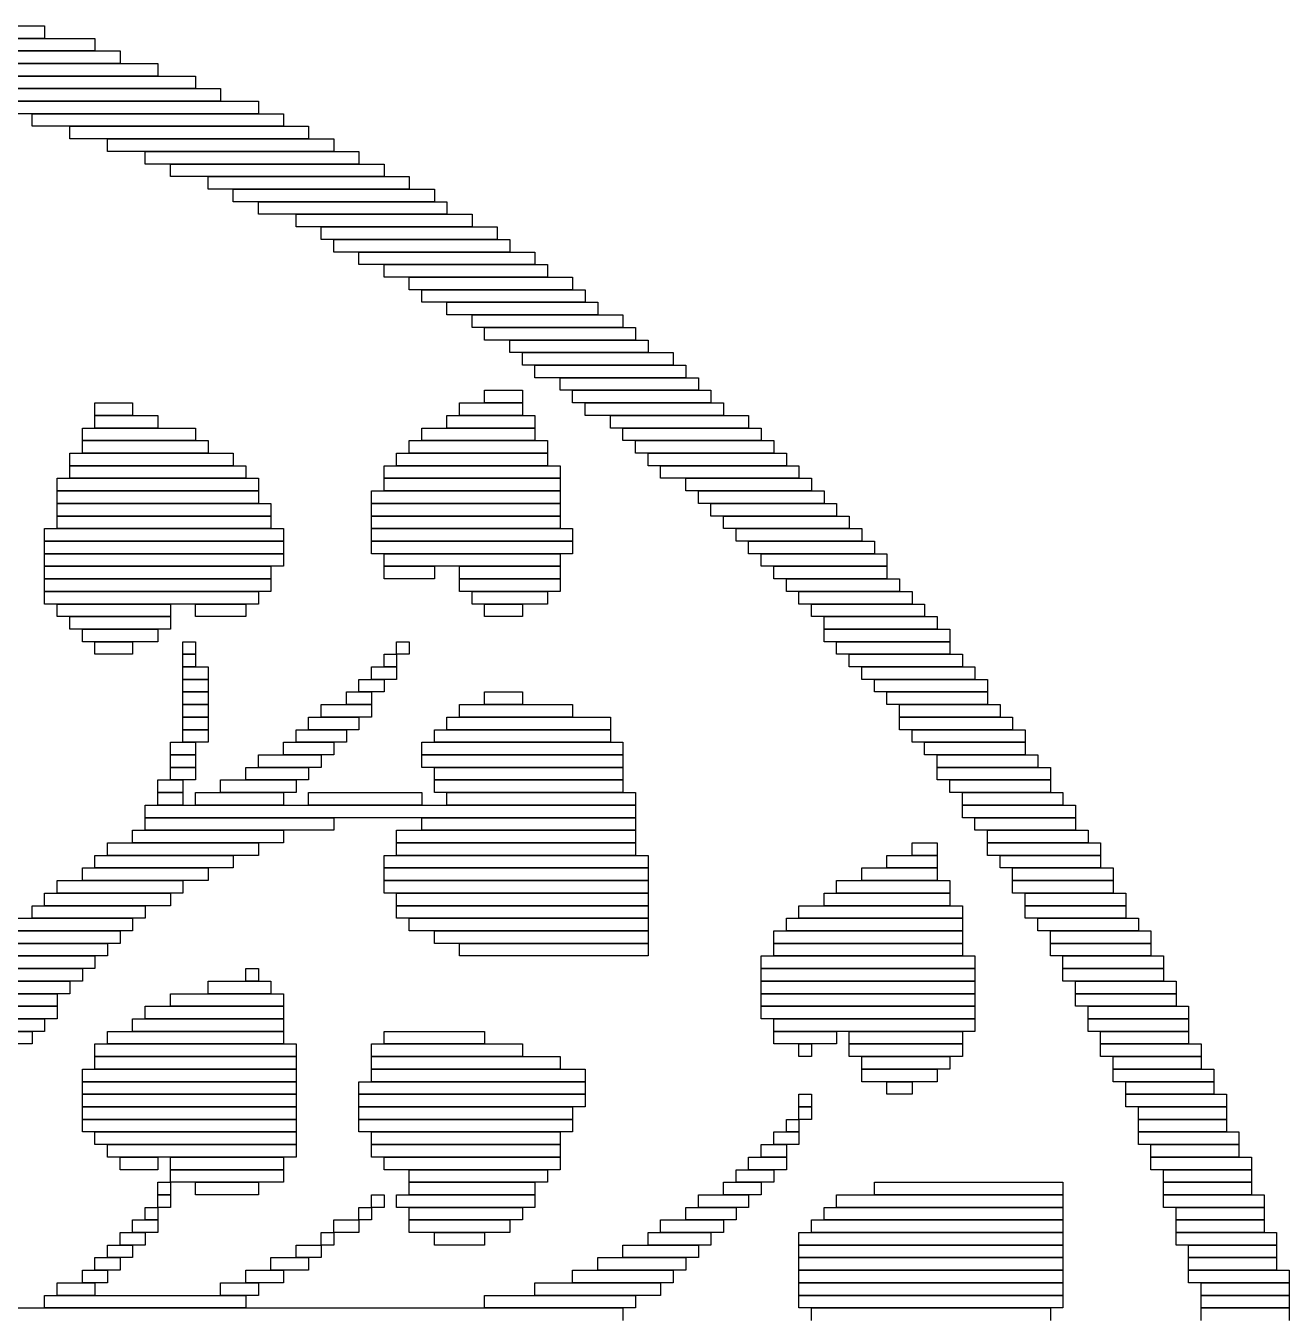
# Model space of a CAD drawing. Extents: x 28 to 995, y 169 to 891.
# Drawn here: x 888.5 to 989, y 783.5 to 886 of the extents above; entities that cross this region are included whole.
import ezdxf

# ---------------------------------------------------------------- set-up
doc = ezdxf.new("R2010")
doc.units = 0

msp = doc.modelspace()

# ---------------------------------------------------------------- linework, layer by layer
for p, q in [((808, 886), (890, 886)), ((890, 886), (890, 885)), ((804, 885), (894, 885)), ((890, 885), (808, 885)), ((894, 885), (894, 884)), ((894, 884), (804, 884)), ((865, 884), (896, 884)), ((896, 884), (896, 883)), ((896, 883), (865, 883)), ((872, 883), (899, 883)), ((899, 883), (899, 882)), ((899, 882), (872, 882)), ((877, 882), (902, 882)), ((902, 882), (902, 881)), ((902, 881), (877, 881)), ((882, 881), (904, 881)), ((904, 881), (904, 880)), ((904, 880), (882, 880)), ((885, 880), (907, 880)), ((907, 880), (907, 879)), ((907, 879), (885, 879)), ((889, 879), (909, 879)), ((889, 878), (889, 879)), ((909, 879), (909, 878)), ((909, 878), (889, 878)), ((892, 878), (911, 878)), ((892, 877), (892, 878)), ((911, 878), (911, 877)), ((911, 877), (892, 877)), ((895, 877), (913, 877)), ((895, 876), (895, 877)), ((913, 877), (913, 876)), ((913, 876), (895, 876)), ((898, 876), (915, 876)), ((898, 875), (898, 876)), ((915, 876), (915, 875)), ((915, 875), (898, 875)), ((900, 875), (917, 875)), ((900, 874), (900, 875)), ((917, 875), (917, 874)), ((917, 874), (900, 874)), ((903, 874), (919, 874)), ((903, 873), (903, 874)), ((919, 874), (919, 873)), ((919, 873), (903, 873)), ((905, 873), (921, 873)), ((905, 872), (905, 873)), ((921, 873), (921, 872)), ((921, 872), (905, 872)), ((907, 872), (922, 872)), ((907, 871), (907, 872)), ((922, 872), (922, 871)), ((922, 871), (907, 871)), ((910, 871), (924, 871)), ((910, 870), (910, 871)), ((924, 871), (924, 870)), ((924, 870), (910, 870)), ((912, 870), (926, 870)), ((912, 869), (912, 870)), ((926, 870), (926, 869)), ((926, 869), (912, 869)), ((913, 869), (927, 869)), ((913, 868), (913, 869)), ((927, 869), (927, 868)), ((927, 868), (913, 868)), ((915, 868), (929, 868)), ((915, 867), (915, 868)), ((929, 868), (929, 867)), ((929, 867), (915, 867)), ((917, 867), (930, 867)), ((917, 866), (917, 867)), ((930, 867), (930, 866)), ((930, 866), (917, 866)), ((919, 866), (932, 866)), ((919, 865), (919, 866)), ((932, 866), (932, 865)), ((932, 865), (919, 865)), ((920, 865), (933, 865)), ((920, 864), (920, 865)), ((933, 865), (933, 864)), ((933, 864), (920, 864)), ((922, 864), (934, 864)), ((922, 863), (922, 864)), ((934, 864), (934, 863)), ((934, 863), (922, 863)), ((924, 863), (936, 863)), ((924, 862), (924, 863)), ((936, 863), (936, 862)), ((936, 862), (924, 862)), ((925, 862), (937, 862)), ((925, 861), (925, 862)), ((937, 861), (925, 861)), ((927, 861), (938, 861)), ((927, 860), (927, 861)), ((937, 862), (937, 861)), ((938, 861), (938, 860)), ((938, 860), (927, 860)), ((928, 860), (940, 860)), ((928, 859), (928, 860)), ((940, 860), (940, 859)), ((940, 859), (928, 859)), ((929, 859), (941, 859)), ((929, 858), (929, 859)), ((941, 859), (941, 858)), ((941, 858), (929, 858)), ((931, 858), (942, 858)), ((931, 857), (931, 858)), ((942, 858), (942, 857)), ((925, 857), (928, 857)), ((925, 856), (925, 857)), ((928, 857), (928, 856)), ((942, 857), (931, 857)), ((932, 857), (943, 857)), ((932, 856), (932, 857)), ((943, 857), (943, 856)), ((894, 856), (897, 856)), ((894, 855), (894, 856)), ((897, 856), (897, 855)), ((923, 856), (928, 856)), ((923, 855), (923, 856)), ((928, 856), (925, 856)), ((928, 856), (928, 855)), ((943, 856), (932, 856)), ((933, 856), (944, 856)), ((933, 855), (933, 856)), ((944, 856), (944, 855)), ((897, 855), (894, 855)), ((894, 855), (899, 855)), ((894, 854), (894, 855)), ((899, 855), (899, 854)), ((922, 855), (929, 855)), ((922, 854), (922, 855)), ((928, 855), (923, 855)), ((929, 855), (929, 854)), ((944, 855), (933, 855)), ((935, 855), (946, 855)), ((935, 854), (935, 855)), ((946, 855), (946, 854)), ((893, 854), (902, 854)), ((893, 853), (893, 854)), ((899, 854), (894, 854)), ((902, 854), (902, 853)), ((920, 854), (929, 854)), ((920, 853), (920, 854)), ((929, 854), (922, 854)), ((929, 854), (929, 853)), ((946, 854), (935, 854)), ((936, 854), (947, 854)), ((936, 853), (936, 854)), ((947, 854), (947, 853)), ((902, 853), (893, 853)), ((893, 853), (903, 853)), ((893, 852), (893, 853)), ((903, 853), (903, 852)), ((919, 853), (930, 853)), ((919, 852), (919, 853)), ((929, 853), (920, 853)), ((930, 853), (930, 852)), ((947, 853), (936, 853)), ((937, 853), (948, 853)), ((937, 852), (937, 853)), ((948, 853), (948, 852)), ((892, 852), (905, 852)), ((892, 851), (892, 852)), ((903, 852), (893, 852)), ((905, 852), (905, 851)), ((918, 852), (930, 852)), ((918, 851), (918, 852)), ((930, 852), (919, 852)), ((930, 852), (930, 851)), ((948, 852), (937, 852)), ((938, 852), (949, 852)), ((938, 851), (938, 852)), ((949, 852), (949, 851)), ((905, 851), (892, 851)), ((892, 851), (906, 851)), ((892, 850), (892, 851)), ((906, 851), (906, 850)), ((917, 851), (931, 851)), ((917, 850), (917, 851)), ((930, 851), (918, 851)), ((931, 851), (931, 850)), ((949, 851), (938, 851)), ((939, 851), (950, 851)), ((939, 850), (939, 851)), ((950, 851), (950, 850)), ((891, 850), (907, 850)), ((891, 849), (891, 850)), ((906, 850), (892, 850)), ((907, 850), (907, 849)), ((931, 850), (917, 850)), ((917, 850), (931, 850)), ((917, 849), (917, 850)), ((931, 850), (931, 849)), ((950, 850), (939, 850)), ((941, 850), (951, 850)), ((941, 849), (941, 850)), ((951, 850), (951, 849)), ((907, 849), (891, 849)), ((891, 849), (907, 849)), ((891, 848), (891, 849)), ((907, 849), (907, 848)), ((916, 849), (931, 849)), ((916, 848), (916, 849)), ((931, 849), (917, 849)), ((931, 849), (931, 848)), ((951, 849), (941, 849)), ((942, 849), (952, 849)), ((942, 848), (942, 849)), ((952, 849), (952, 848)), ((907, 848), (891, 848)), ((891, 848), (908, 848)), ((891, 847), (891, 848)), ((908, 848), (908, 847)), ((931, 848), (916, 848)), ((916, 848), (931, 848)), ((916, 847), (916, 848)), ((931, 848), (931, 847)), ((952, 848), (942, 848)), ((943, 848), (953, 848)), ((943, 847), (943, 848)), ((953, 848), (953, 847)), ((908, 847), (891, 847)), ((891, 847), (908, 847)), ((891, 846), (891, 847)), ((908, 847), (908, 846)), ((931, 847), (916, 847)), ((916, 847), (931, 847)), ((916, 846), (916, 847)), ((931, 847), (931, 846)), ((953, 847), (943, 847)), ((944, 847), (954, 847)), ((944, 846), (944, 847)), ((954, 847), (954, 846)), ((890, 846), (909, 846)), ((890, 845), (890, 846)), ((908, 846), (891, 846)), ((909, 846), (909, 845)), ((931, 846), (916, 846)), ((916, 846), (932, 846)), ((916, 845), (916, 846)), ((932, 846), (932, 845)), ((954, 846), (944, 846)), ((945, 846), (955, 846)), ((945, 845), (945, 846)), ((955, 846), (955, 845)), ((909, 845), (890, 845)), ((890, 845), (909, 845)), ((890, 844), (890, 845)), ((909, 845), (909, 844)), ((932, 845), (916, 845)), ((916, 845), (932, 845)), ((916, 844), (916, 845)), ((932, 845), (932, 844)), ((955, 845), (945, 845)), ((946, 845), (956, 845)), ((946, 844), (946, 845)), ((956, 845), (956, 844)), ((909, 844), (890, 844)), ((890, 844), (909, 844)), ((890, 843), (890, 844)), ((909, 844), (909, 843)), ((932, 844), (916, 844)), ((917, 844), (931, 844)), ((917, 843), (917, 844)), ((931, 844), (931, 843)), ((956, 844), (946, 844)), ((947, 844), (957, 844)), ((947, 843), (947, 844)), ((957, 844), (957, 843)), ((909, 843), (890, 843)), ((890, 843), (908, 843)), ((890, 842), (890, 843)), ((908, 843), (908, 842)), ((931, 843), (917, 843)), ((917, 843), (921, 843)), ((917, 842), (917, 843)), ((921, 843), (921, 842)), ((923, 843), (931, 843)), ((923, 842), (923, 843)), ((931, 843), (931, 842)), ((957, 843), (947, 843)), ((948, 843), (957, 843)), ((948, 842), (948, 843)), ((957, 843), (957, 842)), ((908, 842), (890, 842)), ((890, 842), (908, 842)), ((890, 841), (890, 842)), ((908, 842), (908, 841)), ((921, 842), (917, 842)), ((931, 842), (923, 842)), ((923, 842), (931, 842)), ((923, 841), (923, 842)), ((931, 842), (931, 841)), ((957, 842), (948, 842)), ((949, 842), (958, 842)), ((949, 841), (949, 842)), ((958, 842), (958, 841)), ((908, 841), (890, 841)), ((890, 841), (907, 841)), ((890, 840), (890, 841)), ((907, 841), (907, 840)), ((931, 841), (923, 841)), ((924, 841), (930, 841)), ((924, 840), (924, 841)), ((930, 841), (930, 840)), ((958, 841), (949, 841)), ((950, 841), (959, 841)), ((950, 840), (950, 841)), ((959, 841), (959, 840)), ((907, 840), (890, 840)), ((891, 840), (900, 840)), ((891, 839), (891, 840)), ((900, 840), (900, 839)), ((902, 840), (906, 840)), ((902, 839), (902, 840)), ((906, 840), (906, 839)), ((930, 840), (924, 840)), ((925, 840), (928, 840)), ((925, 839), (925, 840)), ((928, 840), (928, 839)), ((959, 840), (950, 840)), ((951, 840), (960, 840)), ((951, 839), (951, 840)), ((960, 840), (960, 839)), ((900, 839), (891, 839)), ((892, 839), (900, 839)), ((892, 838), (892, 839)), ((900, 839), (900, 838)), ((906, 839), (902, 839)), ((928, 839), (925, 839)), ((960, 839), (951, 839)), ((952, 839), (961, 839)), ((952, 838), (952, 839)), ((961, 839), (961, 838)), ((900, 838), (892, 838)), ((893, 838), (899, 838)), ((893, 837), (893, 838)), ((899, 838), (899, 837)), ((961, 838), (952, 838)), ((952, 838), (962, 838)), ((952, 837), (952, 838)), ((962, 838), (962, 837)), ((899, 837), (893, 837)), ((894, 837), (897, 837)), ((894, 836), (894, 837)), ((897, 837), (897, 836)), ((901, 837), (902, 837)), ((901, 836), (901, 837)), ((902, 837), (902, 836)), ((918, 837), (919, 837)), ((918, 836), (918, 837)), ((919, 837), (919, 836)), ((962, 837), (952, 837)), ((953, 837), (962, 837)), ((953, 836), (953, 837)), ((962, 837), (962, 836)), ((897, 836), (894, 836)), ((902, 836), (901, 836)), ((901, 836), (902, 836)), ((901, 835), (901, 836)), ((902, 836), (902, 835)), ((917, 836), (918, 836)), ((917, 835), (917, 836)), ((919, 836), (918, 836)), ((918, 836), (918, 835)), ((962, 836), (953, 836)), ((954, 836), (963, 836)), ((954, 835), (954, 836)), ((963, 836), (963, 835)), ((902, 835), (901, 835)), ((901, 835), (903, 835)), ((901, 834), (901, 835)), ((903, 835), (903, 834)), ((916, 835), (918, 835)), ((916, 834), (916, 835)), ((918, 835), (917, 835)), ((918, 835), (918, 834)), ((963, 835), (954, 835)), ((955, 835), (964, 835)), ((955, 834), (955, 835)), ((964, 835), (964, 834)), ((903, 834), (901, 834)), ((901, 834), (903, 834)), ((901, 833), (901, 834)), ((903, 834), (903, 833)), ((915, 834), (917, 834)), ((915, 833), (915, 834)), ((918, 834), (916, 834)), ((917, 834), (917, 833)), ((964, 834), (955, 834)), ((956, 834), (965, 834)), ((956, 833), (956, 834)), ((965, 834), (965, 833)), ((903, 833), (901, 833)), ((901, 833), (903, 833)), ((901, 832), (901, 833)), ((903, 833), (903, 832)), ((914, 833), (916, 833)), ((914, 832), (914, 833)), ((917, 833), (915, 833)), ((916, 833), (916, 832)), ((925, 833), (928, 833)), ((925, 832), (925, 833)), ((928, 833), (928, 832)), ((965, 833), (956, 833)), ((957, 833), (965, 833)), ((957, 832), (957, 833)), ((965, 833), (965, 832)), ((903, 832), (901, 832)), ((901, 832), (903, 832)), ((901, 831), (901, 832)), ((903, 832), (903, 831)), ((912, 832), (916, 832)), ((912, 831), (912, 832)), ((916, 832), (914, 832)), ((916, 832), (916, 831)), ((923, 832), (932, 832)), ((923, 831), (923, 832)), ((928, 832), (925, 832)), ((932, 832), (932, 831)), ((965, 832), (957, 832)), ((958, 832), (966, 832)), ((958, 831), (958, 832)), ((966, 832), (966, 831)), ((903, 831), (901, 831)), ((901, 831), (903, 831)), ((901, 830), (901, 831)), ((903, 831), (903, 830)), ((911, 831), (915, 831)), ((911, 830), (911, 831)), ((916, 831), (912, 831)), ((915, 831), (915, 830)), ((922, 831), (935, 831)), ((922, 830), (922, 831)), ((932, 831), (923, 831)), ((935, 831), (935, 830)), ((966, 831), (958, 831)), ((958, 831), (967, 831)), ((958, 830), (958, 831)), ((967, 831), (967, 830)), ((903, 830), (901, 830)), ((901, 830), (903, 830)), ((901, 829), (901, 830)), ((903, 830), (903, 829)), ((910, 830), (914, 830)), ((910, 829), (910, 830)), ((915, 830), (911, 830)), ((914, 830), (914, 829)), ((921, 830), (935, 830)), ((921, 829), (921, 830)), ((935, 830), (922, 830)), ((935, 830), (935, 829)), ((967, 830), (958, 830)), ((959, 830), (968, 830)), ((959, 829), (959, 830)), ((968, 830), (968, 829)), ((900, 829), (902, 829)), ((900, 828), (900, 829)), ((903, 829), (901, 829)), ((902, 829), (902, 828)), ((909, 829), (913, 829)), ((909, 828), (909, 829)), ((914, 829), (910, 829)), ((913, 829), (913, 828)), ((920, 829), (936, 829)), ((920, 828), (920, 829)), ((935, 829), (921, 829)), ((936, 829), (936, 828)), ((968, 829), (959, 829)), ((960, 829), (968, 829)), ((960, 828), (960, 829)), ((968, 829), (968, 828)), ((902, 828), (900, 828)), ((900, 828), (902, 828)), ((900, 827), (900, 828)), ((902, 828), (902, 827)), ((907, 828), (912, 828)), ((907, 827), (907, 828)), ((913, 828), (909, 828)), ((912, 828), (912, 827)), ((936, 828), (920, 828)), ((920, 828), (936, 828)), ((920, 827), (920, 828)), ((936, 828), (936, 827)), ((968, 828), (960, 828)), ((961, 828), (969, 828)), ((961, 827), (961, 828)), ((969, 828), (969, 827)), ((902, 827), (900, 827)), ((900, 827), (902, 827)), ((900, 826), (900, 827)), ((902, 827), (902, 826)), ((906, 827), (911, 827)), ((906, 826), (906, 827)), ((912, 827), (907, 827)), ((911, 827), (911, 826)), ((936, 827), (920, 827)), ((921, 827), (936, 827)), ((921, 826), (921, 827)), ((936, 827), (936, 826)), ((969, 827), (961, 827)), ((961, 827), (970, 827)), ((961, 826), (961, 827)), ((970, 827), (970, 826)), ((899, 826), (901, 826)), ((899, 825), (899, 826)), ((902, 826), (900, 826)), ((901, 826), (901, 825)), ((904, 826), (910, 826)), ((904, 825), (904, 826)), ((911, 826), (906, 826)), ((910, 826), (910, 825)), ((936, 826), (921, 826)), ((921, 826), (936, 826)), ((921, 825), (921, 826)), ((936, 826), (936, 825)), ((970, 826), (961, 826)), ((962, 826), (970, 826)), ((962, 825), (962, 826)), ((970, 826), (970, 825)), ((901, 825), (899, 825)), ((899, 825), (901, 825)), ((899, 824), (899, 825)), ((901, 825), (901, 824)), ((902, 825), (909, 825)), ((902, 824), (902, 825)), ((910, 825), (904, 825)), ((909, 825), (909, 824)), ((911, 825), (920, 825)), ((911, 824), (911, 825)), ((920, 825), (920, 824)), ((936, 825), (921, 825)), ((922, 825), (937, 825)), ((922, 824), (922, 825)), ((937, 825), (937, 824)), ((970, 825), (962, 825)), ((963, 825), (971, 825)), ((963, 824), (963, 825)), ((971, 825), (971, 824)), ((898, 824), (937, 824)), ((898, 823), (898, 824)), ((901, 824), (899, 824)), ((909, 824), (902, 824)), ((920, 824), (911, 824)), ((937, 824), (922, 824)), ((937, 824), (937, 823)), ((971, 824), (963, 824)), ((963, 824), (972, 824)), ((963, 823), (963, 824)), ((972, 824), (972, 823)), ((937, 823), (898, 823)), ((898, 823), (913, 823)), ((898, 822), (898, 823)), ((913, 823), (913, 822)), ((920, 823), (937, 823)), ((920, 822), (920, 823)), ((937, 823), (937, 822)), ((972, 823), (963, 823)), ((964, 823), (972, 823)), ((964, 822), (964, 823)), ((972, 823), (972, 822)), ((897, 822), (909, 822)), ((897, 821), (897, 822)), ((913, 822), (898, 822)), ((909, 822), (909, 821)), ((918, 822), (937, 822)), ((918, 821), (918, 822)), ((937, 822), (920, 822)), ((937, 822), (937, 821)), ((972, 822), (964, 822)), ((965, 822), (973, 822)), ((965, 821), (965, 822)), ((973, 822), (973, 821)), ((894, 820), (905, 820)), ((894, 819), (894, 820)), ((895, 821), (907, 821)), ((895, 820), (895, 821)), ((907, 820), (895, 820)), ((909, 821), (897, 821)), ((905, 820), (905, 819)), ((907, 821), (907, 820)), ((917, 820), (938, 820)), ((917, 819), (917, 820)), ((937, 821), (918, 821)), ((918, 821), (937, 821)), ((918, 820), (918, 821)), ((937, 820), (918, 820)), ((937, 821), (937, 820)), ((938, 820), (938, 819)), ((957, 820), (961, 820)), ((957, 819), (957, 820)), ((959, 821), (961, 821)), ((959, 820), (959, 821)), ((961, 820), (959, 820)), ((961, 821), (961, 820)), ((961, 820), (961, 819)), ((973, 821), (965, 821)), ((965, 821), (974, 821)), ((965, 820), (965, 821)), ((974, 820), (965, 820)), ((966, 820), (974, 820)), ((966, 819), (966, 820)), ((974, 821), (974, 820)), ((974, 820), (974, 819)), ((893, 819), (903, 819)), ((893, 818), (893, 819)), ((905, 819), (894, 819)), ((903, 819), (903, 818)), ((938, 819), (917, 819)), ((917, 819), (938, 819)), ((917, 818), (917, 819)), ((938, 819), (938, 818)), ((955, 819), (961, 819)), ((955, 818), (955, 819)), ((961, 819), (957, 819)), ((961, 819), (961, 818)), ((974, 819), (966, 819)), ((967, 819), (975, 819)), ((967, 818), (967, 819)), ((975, 819), (975, 818)), ((891, 818), (901, 818)), ((891, 817), (891, 818)), ((903, 818), (893, 818)), ((901, 818), (901, 817)), ((938, 818), (917, 818)), ((917, 818), (938, 818)), ((917, 817), (917, 818)), ((938, 818), (938, 817)), ((953, 818), (962, 818)), ((953, 817), (953, 818)), ((961, 818), (955, 818)), ((962, 818), (962, 817)), ((975, 818), (967, 818)), ((967, 818), (975, 818)), ((967, 817), (967, 818)), ((975, 818), (975, 817)), ((890, 817), (900, 817)), ((890, 816), (890, 817)), ((901, 817), (891, 817)), ((900, 817), (900, 816)), ((938, 817), (917, 817)), ((918, 817), (938, 817)), ((918, 816), (918, 817)), ((938, 817), (938, 816)), ((952, 817), (962, 817)), ((952, 816), (952, 817)), ((962, 817), (953, 817)), ((962, 817), (962, 816)), ((975, 817), (967, 817)), ((968, 817), (976, 817)), ((968, 816), (968, 817)), ((976, 817), (976, 816)), ((889, 816), (898, 816)), ((889, 815), (889, 816)), ((900, 816), (890, 816)), ((898, 816), (898, 815)), ((938, 816), (918, 816)), ((918, 816), (938, 816)), ((918, 815), (918, 816)), ((938, 816), (938, 815)), ((950, 816), (963, 816)), ((950, 815), (950, 816)), ((962, 816), (952, 816)), ((963, 816), (963, 815)), ((976, 816), (968, 816)), ((968, 816), (976, 816)), ((968, 815), (968, 816)), ((976, 816), (976, 815)), ((882, 815), (897, 815)), ((898, 815), (889, 815)), ((897, 815), (897, 814)), ((938, 815), (918, 815)), ((919, 815), (938, 815)), ((919, 814), (919, 815)), ((938, 815), (938, 814)), ((949, 815), (963, 815)), ((949, 814), (949, 815)), ((963, 815), (950, 815)), ((963, 815), (963, 814)), ((976, 815), (968, 815)), ((969, 815), (977, 815)), ((969, 814), (969, 815)), ((977, 815), (977, 814)), ((881, 814), (896, 814)), ((897, 814), (882, 814)), ((896, 814), (896, 813)), ((938, 814), (919, 814)), ((921, 814), (938, 814)), ((921, 813), (921, 814)), ((938, 814), (938, 813)), ((948, 814), (963, 814)), ((948, 813), (948, 814)), ((963, 814), (949, 814)), ((963, 814), (963, 813)), ((977, 814), (969, 814)), ((970, 814), (978, 814)), ((970, 813), (970, 814)), ((978, 814), (978, 813)), ((896, 813), (881, 813)), ((881, 813), (895, 813)), ((895, 813), (895, 812)), ((938, 813), (921, 813)), ((923, 813), (938, 813)), ((923, 812), (923, 813)), ((938, 813), (938, 812)), ((963, 813), (948, 813)), ((948, 813), (963, 813)), ((948, 812), (948, 813)), ((963, 813), (963, 812)), ((978, 813), (970, 813)), ((970, 813), (978, 813)), ((970, 812), (970, 813)), ((978, 813), (978, 812)), ((895, 812), (881, 812)), ((881, 812), (894, 812)), ((894, 812), (894, 811)), ((938, 812), (923, 812)), ((947, 812), (964, 812)), ((947, 811), (947, 812)), ((963, 812), (948, 812)), ((964, 812), (964, 811)), ((978, 812), (970, 812)), ((971, 812), (979, 812)), ((971, 811), (971, 812)), ((979, 812), (979, 811)), ((880, 811), (893, 811)), ((894, 811), (881, 811)), ((893, 811), (893, 810)), ((906, 811), (907, 811)), ((906, 810), (906, 811)), ((907, 811), (907, 810)), ((964, 811), (947, 811)), ((947, 811), (964, 811)), ((947, 810), (947, 811)), ((964, 811), (964, 810)), ((979, 811), (971, 811)), ((971, 811), (979, 811)), ((971, 810), (971, 811)), ((979, 811), (979, 810)), ((893, 810), (880, 810)), ((880, 810), (892, 810)), ((892, 810), (892, 809)), ((903, 810), (908, 810)), ((903, 809), (903, 810)), ((907, 810), (906, 810)), ((908, 810), (908, 809)), ((964, 810), (947, 810)), ((947, 810), (964, 810)), ((947, 809), (947, 810)), ((964, 810), (964, 809)), ((979, 810), (971, 810)), ((972, 810), (980, 810)), ((972, 809), (972, 810)), ((980, 810), (980, 809)), ((892, 809), (880, 809)), ((880, 809), (891, 809)), ((891, 809), (891, 808)), ((900, 809), (909, 809)), ((900, 808), (900, 809)), ((908, 809), (903, 809)), ((909, 809), (909, 808)), ((964, 809), (947, 809)), ((947, 809), (964, 809)), ((947, 808), (947, 809)), ((964, 809), (964, 808)), ((980, 809), (972, 809)), ((972, 809), (980, 809)), ((972, 808), (972, 809)), ((980, 809), (980, 808)), ((879, 808), (891, 808)), ((891, 808), (880, 808)), ((891, 808), (891, 807)), ((898, 808), (909, 808)), ((898, 807), (898, 808)), ((909, 808), (900, 808)), ((909, 808), (909, 807)), ((964, 808), (947, 808)), ((947, 808), (964, 808)), ((947, 807), (947, 808)), ((964, 808), (964, 807)), ((980, 808), (972, 808)), ((973, 808), (981, 808)), ((973, 807), (973, 808)), ((981, 808), (981, 807)), ((891, 807), (879, 807)), ((879, 807), (890, 807)), ((890, 807), (890, 806)), ((897, 807), (909, 807)), ((897, 806), (897, 807)), ((909, 807), (898, 807)), ((909, 807), (909, 806)), ((964, 807), (947, 807)), ((948, 807), (964, 807)), ((948, 806), (948, 807)), ((964, 807), (964, 806)), ((981, 807), (973, 807)), ((973, 807), (981, 807)), ((973, 806), (973, 807)), ((981, 807), (981, 806)), ((878, 806), (889, 806)), ((890, 806), (879, 806)), ((889, 806), (889, 805)), ((895, 806), (909, 806)), ((895, 805), (895, 806)), ((909, 806), (897, 806)), ((909, 806), (909, 805)), ((917, 806), (925, 806)), ((917, 805), (917, 806)), ((925, 806), (925, 805)), ((964, 806), (948, 806)), ((948, 806), (953, 806)), ((948, 805), (948, 806)), ((953, 806), (953, 805)), ((954, 806), (963, 806)), ((954, 805), (954, 806)), ((963, 806), (963, 805)), ((981, 806), (973, 806)), ((974, 806), (981, 806)), ((974, 805), (974, 806)), ((981, 806), (981, 805)), ((889, 805), (878, 805)), ((894, 805), (910, 805)), ((894, 804), (894, 805)), ((909, 805), (895, 805)), ((910, 805), (910, 804)), ((916, 805), (928, 805)), ((916, 804), (916, 805)), ((925, 805), (917, 805)), ((928, 805), (928, 804)), ((953, 805), (948, 805)), ((950, 805), (951, 805)), ((950, 804), (950, 805)), ((951, 805), (951, 804)), ((963, 805), (954, 805)), ((954, 805), (963, 805)), ((954, 804), (954, 805)), ((963, 805), (963, 804)), ((981, 805), (974, 805)), ((974, 805), (982, 805)), ((974, 804), (974, 805)), ((982, 805), (982, 804)), ((910, 804), (894, 804)), ((894, 804), (910, 804)), ((894, 803), (894, 804)), ((910, 804), (910, 803)), ((928, 804), (916, 804)), ((916, 804), (931, 804)), ((916, 803), (916, 804)), ((931, 804), (931, 803)), ((951, 804), (950, 804)), ((963, 804), (954, 804)), ((955, 804), (962, 804)), ((955, 803), (955, 804)), ((962, 804), (962, 803)), ((982, 804), (974, 804)), ((975, 804), (982, 804)), ((975, 803), (975, 804)), ((982, 804), (982, 803)), ((893, 803), (910, 803)), ((893, 802), (893, 803)), ((910, 803), (894, 803)), ((910, 803), (910, 802)), ((931, 803), (916, 803)), ((916, 803), (933, 803)), ((916, 802), (916, 803)), ((933, 803), (933, 802)), ((962, 803), (955, 803)), ((955, 803), (961, 803)), ((955, 802), (955, 803)), ((961, 803), (961, 802)), ((982, 803), (975, 803)), ((975, 803), (983, 803)), ((975, 802), (975, 803)), ((983, 803), (983, 802)), ((910, 802), (893, 802)), ((893, 802), (910, 802)), ((893, 801), (893, 802)), ((910, 802), (910, 801)), ((915, 802), (933, 802)), ((915, 801), (915, 802)), ((933, 802), (916, 802)), ((933, 802), (933, 801)), ((961, 802), (955, 802)), ((957, 802), (959, 802)), ((957, 801), (957, 802)), ((959, 802), (959, 801)), ((983, 802), (975, 802)), ((976, 802), (983, 802)), ((976, 801), (976, 802)), ((983, 802), (983, 801)), ((910, 801), (893, 801)), ((893, 801), (910, 801)), ((893, 800), (893, 801)), ((910, 801), (910, 800)), ((933, 801), (915, 801)), ((915, 801), (933, 801)), ((915, 800), (915, 801)), ((933, 801), (933, 800)), ((950, 801), (951, 801)), ((950, 800), (950, 801)), ((951, 801), (951, 800)), ((959, 801), (957, 801)), ((983, 801), (976, 801)), ((976, 801), (984, 801)), ((976, 800), (976, 801)), ((984, 801), (984, 800)), ((910, 800), (893, 800)), ((893, 800), (910, 800)), ((893, 799), (893, 800)), ((910, 800), (910, 799)), ((933, 800), (915, 800)), ((915, 800), (932, 800)), ((915, 799), (915, 800)), ((932, 800), (932, 799)), ((951, 800), (950, 800)), ((950, 800), (951, 800)), ((950, 799), (950, 800)), ((951, 800), (951, 799)), ((984, 800), (976, 800)), ((977, 800), (984, 800)), ((977, 799), (977, 800)), ((984, 800), (984, 799)), ((910, 799), (893, 799)), ((893, 799), (910, 799)), ((893, 798), (893, 799)), ((910, 799), (910, 798)), ((932, 799), (915, 799)), ((915, 799), (932, 799)), ((915, 798), (915, 799)), ((932, 799), (932, 798)), ((949, 799), (950, 799)), ((949, 798), (949, 799)), ((951, 799), (950, 799)), ((950, 799), (950, 798)), ((984, 799), (977, 799)), ((977, 799), (984, 799)), ((977, 798), (977, 799)), ((984, 799), (984, 798)), ((910, 798), (893, 798)), ((894, 798), (910, 798)), ((894, 797), (894, 798)), ((910, 798), (910, 797)), ((932, 798), (915, 798)), ((916, 798), (931, 798)), ((916, 797), (916, 798)), ((931, 798), (931, 797)), ((948, 798), (950, 798)), ((948, 797), (948, 798)), ((950, 798), (949, 798)), ((950, 798), (950, 797)), ((984, 798), (977, 798)), ((977, 798), (985, 798)), ((977, 797), (977, 798)), ((985, 798), (985, 797)), ((910, 797), (894, 797)), ((895, 797), (910, 797)), ((895, 796), (895, 797)), ((910, 797), (910, 796)), ((931, 797), (916, 797)), ((916, 797), (931, 797)), ((916, 796), (916, 797)), ((931, 797), (931, 796)), ((947, 797), (949, 797)), ((947, 796), (947, 797)), ((950, 797), (948, 797)), ((949, 797), (949, 796)), ((985, 797), (977, 797)), ((978, 797), (985, 797)), ((978, 796), (978, 797)), ((985, 797), (985, 796)), ((910, 796), (895, 796)), ((896, 796), (899, 796)), ((896, 795), (896, 796)), ((899, 796), (899, 795)), ((900, 796), (909, 796)), ((900, 795), (900, 796)), ((909, 796), (909, 795)), ((931, 796), (916, 796)), ((917, 796), (931, 796)), ((917, 795), (917, 796)), ((931, 796), (931, 795)), ((946, 796), (949, 796)), ((946, 795), (946, 796)), ((949, 796), (947, 796)), ((949, 796), (949, 795)), ((985, 796), (978, 796)), ((978, 796), (986, 796)), ((978, 795), (978, 796)), ((986, 796), (986, 795)), ((899, 795), (896, 795)), ((909, 795), (900, 795)), ((900, 795), (909, 795)), ((900, 794), (900, 795)), ((909, 795), (909, 794)), ((931, 795), (917, 795)), ((919, 795), (930, 795)), ((919, 794), (919, 795)), ((930, 795), (930, 794)), ((945, 795), (948, 795)), ((945, 794), (945, 795)), ((949, 795), (946, 795)), ((948, 795), (948, 794)), ((986, 795), (978, 795)), ((979, 795), (986, 795)), ((979, 794), (979, 795)), ((986, 795), (986, 794)), ((899, 794), (900, 794)), ((899, 793), (899, 794)), ((909, 794), (900, 794)), ((900, 794), (900, 793)), ((902, 794), (907, 794)), ((902, 793), (902, 794)), ((907, 794), (907, 793)), ((930, 794), (919, 794)), ((919, 794), (929, 794)), ((919, 793), (919, 794)), ((929, 794), (929, 793)), ((944, 794), (947, 794)), ((944, 793), (944, 794)), ((948, 794), (945, 794)), ((947, 794), (947, 793)), ((956, 794), (971, 794)), ((956, 793), (956, 794)), ((971, 794), (971, 793)), ((986, 794), (979, 794)), ((979, 794), (986, 794)), ((979, 793), (979, 794)), ((986, 794), (986, 793)), ((900, 793), (899, 793)), ((899, 793), (900, 793)), ((899, 792), (899, 793)), ((900, 793), (900, 792)), ((907, 793), (902, 793)), ((916, 793), (917, 793)), ((916, 792), (916, 793)), ((917, 793), (917, 792)), ((918, 793), (929, 793)), ((918, 792), (918, 793)), ((929, 793), (919, 793)), ((929, 793), (929, 792)), ((942, 793), (946, 793)), ((942, 792), (942, 793)), ((947, 793), (944, 793)), ((946, 793), (946, 792)), ((953, 793), (971, 793)), ((953, 792), (953, 793)), ((971, 793), (956, 793)), ((971, 793), (971, 792)), ((986, 793), (979, 793)), ((979, 793), (987, 793)), ((979, 792), (979, 793)), ((987, 793), (987, 792)), ((898, 792), (899, 792)), ((898, 791), (898, 792)), ((900, 792), (899, 792)), ((899, 792), (899, 791)), ((915, 792), (916, 792)), ((915, 791), (915, 792)), ((917, 792), (916, 792)), ((916, 792), (916, 791)), ((929, 792), (918, 792)), ((919, 792), (928, 792)), ((919, 791), (919, 792)), ((928, 792), (928, 791)), ((941, 792), (945, 792)), ((941, 791), (941, 792)), ((946, 792), (942, 792)), ((945, 792), (945, 791)), ((952, 792), (971, 792)), ((952, 791), (952, 792)), ((971, 792), (953, 792)), ((971, 792), (971, 791)), ((987, 792), (979, 792)), ((980, 792), (987, 792)), ((980, 791), (980, 792)), ((987, 792), (987, 791)), ((897, 791), (899, 791)), ((897, 790), (897, 791)), ((899, 791), (898, 791)), ((899, 791), (899, 790)), ((913, 791), (915, 791)), ((913, 790), (913, 791)), ((916, 791), (915, 791)), ((915, 791), (915, 790)), ((928, 791), (919, 791)), ((919, 791), (927, 791)), ((919, 790), (919, 791)), ((927, 791), (927, 790)), ((939, 791), (944, 791)), ((939, 790), (939, 791)), ((945, 791), (941, 791)), ((944, 791), (944, 790)), ((951, 791), (971, 791)), ((951, 790), (951, 791)), ((971, 791), (952, 791)), ((971, 791), (971, 790)), ((987, 791), (980, 791)), ((980, 791), (987, 791)), ((980, 790), (980, 791)), ((987, 791), (987, 790)), ((896, 790), (898, 790)), ((896, 789), (896, 790)), ((899, 790), (897, 790)), ((898, 790), (898, 789)), ((912, 790), (913, 790)), ((912, 789), (912, 790)), ((915, 790), (913, 790)), ((913, 790), (913, 789)), ((927, 790), (919, 790)), ((921, 790), (925, 790)), ((921, 789), (921, 790)), ((925, 790), (925, 789)), ((938, 790), (943, 790)), ((938, 789), (938, 790)), ((944, 790), (939, 790)), ((943, 790), (943, 789)), ((950, 790), (971, 790)), ((950, 789), (950, 790)), ((971, 790), (951, 790)), ((971, 790), (971, 789)), ((987, 790), (980, 790)), ((980, 790), (988, 790)), ((980, 789), (980, 790)), ((988, 790), (988, 789)), ((895, 789), (897, 789)), ((895, 788), (895, 789)), ((898, 789), (896, 789)), ((897, 789), (897, 788)), ((910, 789), (912, 789)), ((910, 788), (910, 789)), ((913, 789), (912, 789)), ((912, 789), (912, 788)), ((925, 789), (921, 789)), ((936, 789), (942, 789)), ((936, 788), (936, 789)), ((943, 789), (938, 789)), ((942, 789), (942, 788)), ((971, 789), (950, 789)), ((950, 789), (971, 789)), ((950, 788), (950, 789)), ((971, 789), (971, 788)), ((988, 789), (980, 789)), ((981, 789), (988, 789)), ((981, 788), (981, 789)), ((988, 789), (988, 788)), ((894, 788), (896, 788)), ((894, 787), (894, 788)), ((897, 788), (895, 788)), ((896, 788), (896, 787)), ((908, 788), (911, 788)), ((908, 787), (908, 788)), ((912, 788), (910, 788)), ((911, 788), (911, 787)), ((934, 788), (941, 788)), ((934, 787), (934, 788)), ((942, 788), (936, 788)), ((941, 788), (941, 787)), ((971, 788), (950, 788)), ((950, 788), (971, 788)), ((950, 787), (950, 788)), ((971, 788), (971, 787)), ((988, 788), (981, 788)), ((981, 788), (988, 788)), ((981, 787), (981, 788)), ((988, 788), (988, 787)), ((893, 787), (895, 787)), ((893, 786), (893, 787)), ((896, 787), (894, 787)), ((895, 787), (895, 786)), ((906, 787), (909, 787)), ((906, 786), (906, 787)), ((911, 787), (908, 787)), ((909, 787), (909, 786)), ((932, 787), (940, 787)), ((932, 786), (932, 787)), ((941, 787), (934, 787)), ((940, 787), (940, 786)), ((971, 787), (950, 787)), ((950, 787), (971, 787)), ((950, 786), (950, 787)), ((971, 787), (971, 786)), ((988, 787), (981, 787)), ((981, 787), (989, 787)), ((981, 786), (981, 787)), ((989, 787), (989, 786)), ((891, 786), (894, 786)), ((891, 785), (891, 786)), ((895, 786), (893, 786)), ((894, 786), (894, 785)), ((904, 786), (907, 786)), ((904, 785), (904, 786)), ((909, 786), (906, 786)), ((907, 786), (907, 785)), ((929, 786), (939, 786)), ((929, 785), (929, 786)), ((940, 786), (932, 786)), ((939, 786), (939, 785)), ((971, 786), (950, 786)), ((950, 786), (971, 786)), ((950, 785), (950, 786)), ((971, 786), (971, 785)), ((989, 786), (981, 786)), ((982, 786), (989, 786)), ((982, 785), (982, 786)), ((989, 786), (989, 785)), ((890, 785), (906, 785)), ((890, 784), (890, 785)), ((894, 785), (891, 785)), ((907, 785), (904, 785)), ((906, 785), (906, 784)), ((925, 785), (937, 785)), ((925, 784), (925, 785)), ((939, 785), (929, 785)), ((937, 785), (937, 784)), ((971, 785), (950, 785)), ((950, 785), (971, 785)), ((950, 784), (950, 785)), ((971, 785), (971, 784)), ((989, 785), (982, 785)), ((982, 785), (989, 785)), ((982, 784), (982, 785)), ((989, 785), (989, 784)), ((885, 784), (936, 784)), ((906, 784), (890, 784)), ((937, 784), (925, 784)), ((936, 784), (936, 783)), ((971, 784), (950, 784)), ((951, 784), (970, 784)), ((951, 783), (951, 784)), ((970, 784), (970, 783)), ((989, 784), (982, 784)), ((982, 784), (989, 784)), ((982, 783), (982, 784)), ((989, 784), (989, 783))]:
    msp.add_line(p, q)

doc.saveas('drawing.dxf')
